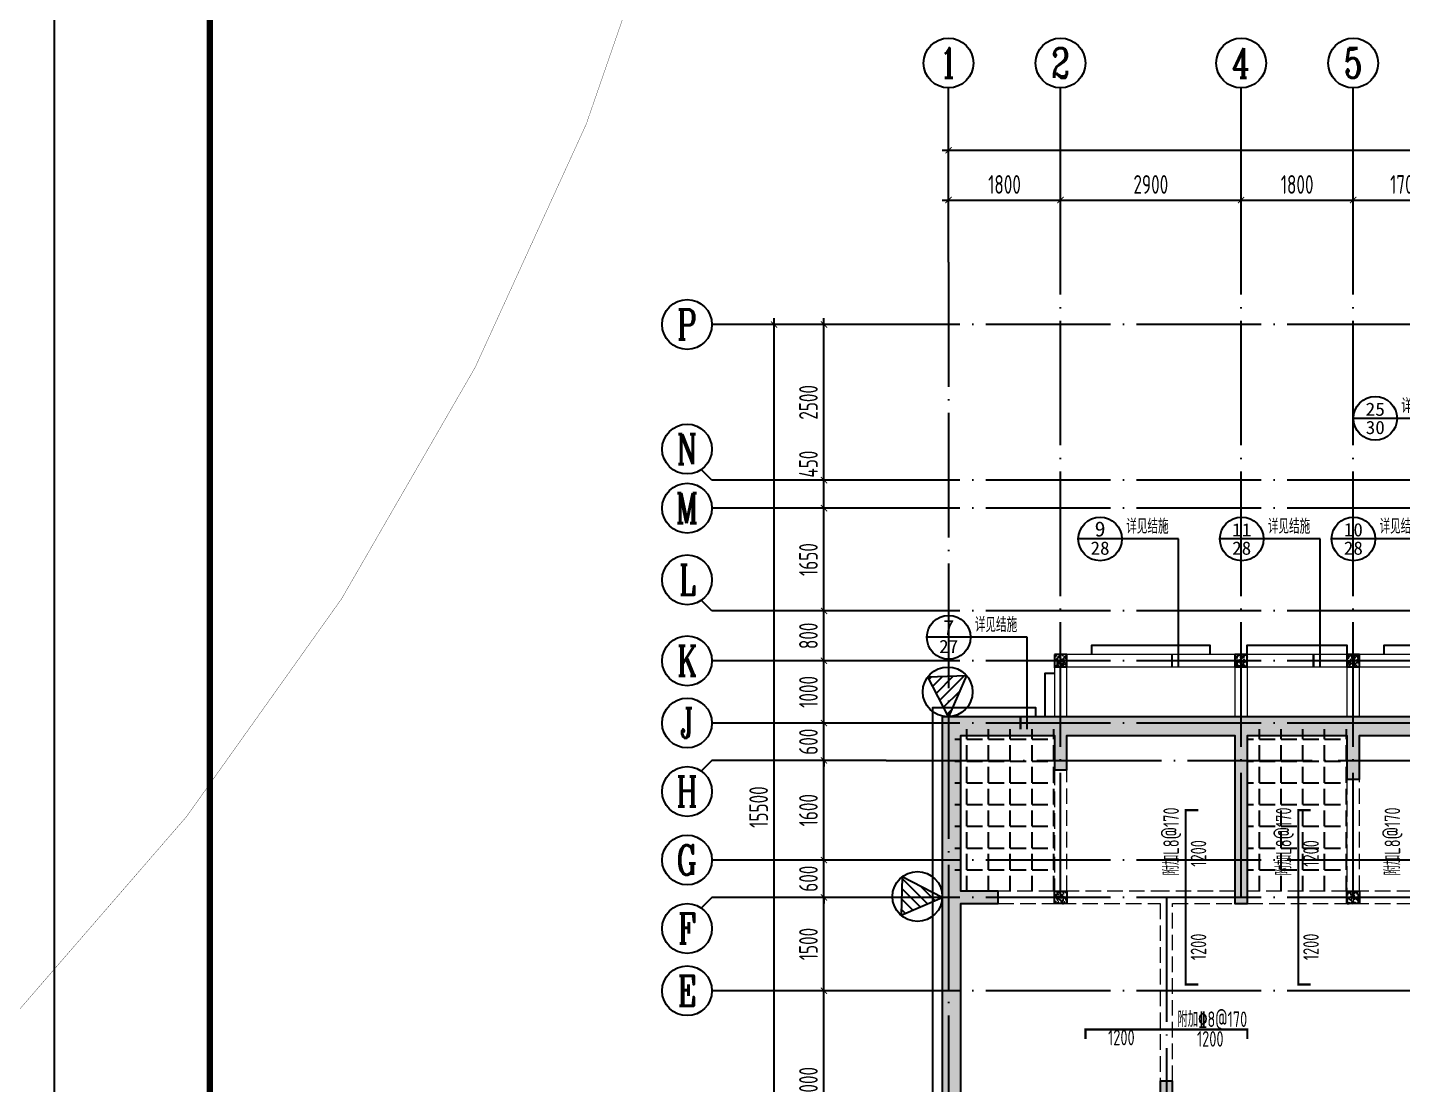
# Model space of a CAD drawing. Extents: x -668857 to 154266, y -275694 to 291306.
# Drawn here: x -241761 to -219674, y 197492 to 214468 of the extents above; entities that cross this region are included whole.
import ezdxf
from ezdxf.enums import TextEntityAlignment as Align

# ---------------------------------------------------------------- set-up
doc = ezdxf.new("R2010")
doc.units = 0
doc.header["$LTSCALE"] = 1000
doc.linetypes.add('DASH', pattern=[0.35, 0.25, -0.1])
doc.linetypes.add('DOTE', pattern=[2.42, 2, -0.2, 0.02, -0.2])
doc.layers.get('0').update_dxf_attribs({"linetype": 'CONTINUOUS'})
doc.layers.get('DEFPOINTS').update_dxf_attribs({"linetype": 'CONTINUOUS'})
for name, color, linetype in [('-TK', 7, 'CONTINUOUS'), ('A-AXIS', 1, 'CONTINUOUS'), ('A-DOTE', 10, 'DOTE'), ('AXIS_NUM', 7, 'CONTINUOUS'), ('DIM_IDEN', 67, 'CONTINUOUS'), ('PUB_TEXT', 2, 'CONTINUOUS'), ('ROOF', 183, 'CONTINUOUS'), ('S-B板填充', 251, 'CONTINUOUS'), ('S-B板配筋', 6, 'CONTINUOUS'), ('S-B板配筋号', 7, 'CONTINUOUS'), ('S-L主梁线', 4, 'DASH'), ('S-Q墙填充', 252, 'CONTINUOUS'), ('S-Q墙实线', 6, 'CONTINUOUS'), ('S-X详图标注', 3, 'CONTINUOUS'), ('S-Y一般标注', 3, 'CONTINUOUS'), ('S-构造柱', 212, 'CONTINUOUS'), ('看线', 251, 'CONTINUOUS'), ('配箍校核', 34, 'CONTINUOUS')]:
    doc.layers.add(name, color=color, linetype=linetype)
doc.layers.add('审图修改', color=2, linetype='CONTINUOUS', plot=False)
doc.styles.add('_TCH_AXIS', font='COMPLEX', dxfattribs={"bigfont": 'GBCBIG'})
doc.styles.add('_TCH_LABEL', font='simhei.ttf')
doc.styles.add('TSSD_Axis', font='complex.shx', dxfattribs={"width": 0.7, "bigfont": 'hztxt.shx'})
doc.styles.add('TSSD_DIMENSION', font='Tssdeng.shx', dxfattribs={"width": 0.7, "bigfont": 'tssdchn.shx'})
doc.styles.add('TSSD_REIN', font='tssdeng.shx', dxfattribs={"width": 0.7, "height": 300, "bigfont": 'tssdchn.shx'})
doc.dimstyles.new('TSSD_100_100', dxfattribs={"dimtxt": 300, "dimasz": 100, "dimexe": 100, "dimexo": 250, "dimgap": 100, "dimtad": 1, "dimdec": 0, "dimzin": 0, "dimdsep": 46, "dimtxsty": 'TSSD_DIMENSION', "dimblk": 'ARCHTICK', "dimcen": 0, "dimdle": 100, "dimclrt": 7, "dimadec": 0, "dimazin": 0, "dimtfac": 1, "dimtdec": 0, "dimtix": 1, "dimtmove": 2, "dimatfit": 3, "dimldrblk": 'ARCHTICK', "dimfxl": 0, "dimtolj": 1, "dimtzin": 0, "dimarcsym": 0})

# ---------------------------------------------------------------- blocks, each defined once
blk = doc.blocks.new('ts_axno')
at = {"color": 0, "linetype": 'ByBlock', "lineweight": -2}
blk.add_circle((0, 0), 0.5, dxfattribs=at)
at = {"color": 0, "linetype": 'ByBlock', "lineweight": -2, "style": 'TSSD_Axis', "width": 0.7}
blk.add_attdef('A', text='', height=0.6, dxfattribs=at).set_placement((0, 0), align=Align.MIDDLE_CENTER)
blk = doc.blocks.new('_ArchTick')
at = {"color": 0, "linetype": 'ByBlock', "const_width": 0.15}
blk.add_lwpolyline([(-0.5, -0.5), (0.5, 0.5)], dxfattribs=at)
blk = doc.blocks.new('*D77')
at = {"layer": 'DEFPOINTS', "color": 0}
for p in [(6400, 22100), (4600, 21100), (6400, 21100)]:
    blk.add_point(p, dxfattribs=at)
at = {"layer": 'S-Y一般标注', "color": 0, "lineweight": -2}
for p, q in [((4500, 22100), (6500, 22100)), ((4600, 21350), (4600, 22200)), ((6400, 21350), (6400, 22200))]:
    blk.add_line(p, q, dxfattribs=at)
at = {"layer": 'S-Y一般标注', "color": 0, "lineweight": -2, "xscale": 100, "yscale": 100, "zscale": 100, "rotation": 180}
blk.add_blockref('_ArchTick', (4600, 22100), dxfattribs=at)
at = {"layer": 'S-Y一般标注', "color": 0, "lineweight": -2, "xscale": 100, "yscale": 100, "zscale": 100}
blk.add_blockref('_ArchTick', (6400, 22100), dxfattribs=at)
at = {"layer": 'S-Y一般标注', "color": 7, "insert": (5500, 22350), "char_height": 300, "attachment_point": 5, "style": 'TSSD_DIMENSION'}
blk.add_mtext('\\A1;1800', dxfattribs=at)
blk = doc.blocks.new('*D78')
at = {"layer": 'DEFPOINTS', "color": 0}
for p in [(9300, 22100), (6400, 21100), (9300, 21100)]:
    blk.add_point(p, dxfattribs=at)
at = {"layer": 'S-Y一般标注', "color": 0, "lineweight": -2}
for p, q in [((6300, 22100), (9400, 22100)), ((6400, 21350), (6400, 22200)), ((9300, 21350), (9300, 22200))]:
    blk.add_line(p, q, dxfattribs=at)
at = {"layer": 'S-Y一般标注', "color": 0, "lineweight": -2, "xscale": 100, "yscale": 100, "zscale": 100, "rotation": 180}
blk.add_blockref('_ArchTick', (6400, 22100), dxfattribs=at)
at = {"layer": 'S-Y一般标注', "color": 0, "lineweight": -2, "xscale": 100, "yscale": 100, "zscale": 100}
blk.add_blockref('_ArchTick', (9300, 22100), dxfattribs=at)
at = {"layer": 'S-Y一般标注', "color": 7, "insert": (7850, 22350), "char_height": 300, "attachment_point": 5, "style": 'TSSD_DIMENSION'}
blk.add_mtext('\\A1;2900', dxfattribs=at)
blk = doc.blocks.new('*D79')
at = {"layer": 'DEFPOINTS', "color": 0}
for p in [(11100, 22100), (9300, 21100), (11100, 21100)]:
    blk.add_point(p, dxfattribs=at)
at = {"layer": 'S-Y一般标注', "color": 0, "lineweight": -2}
for p, q in [((9200, 22100), (11200, 22100)), ((9300, 21350), (9300, 22200)), ((11100, 21350), (11100, 22200))]:
    blk.add_line(p, q, dxfattribs=at)
at = {"layer": 'S-Y一般标注', "color": 0, "lineweight": -2, "xscale": 100, "yscale": 100, "zscale": 100, "rotation": 180}
blk.add_blockref('_ArchTick', (9300, 22100), dxfattribs=at)
at = {"layer": 'S-Y一般标注', "color": 0, "lineweight": -2, "xscale": 100, "yscale": 100, "zscale": 100}
blk.add_blockref('_ArchTick', (11100, 22100), dxfattribs=at)
at = {"layer": 'S-Y一般标注', "color": 7, "insert": (10200, 22350), "char_height": 300, "attachment_point": 5, "style": 'TSSD_DIMENSION'}
blk.add_mtext('\\A1;1800', dxfattribs=at)
blk = doc.blocks.new('*D80')
at = {"layer": 'DEFPOINTS', "color": 0}
for p in [(12800, 22100), (11100, 21100), (12800, 21100)]:
    blk.add_point(p, dxfattribs=at)
at = {"layer": 'S-Y一般标注', "color": 0, "lineweight": -2}
for p, q in [((11000, 22100), (12900, 22100)), ((11100, 21350), (11100, 22200)), ((12800, 21350), (12800, 22200))]:
    blk.add_line(p, q, dxfattribs=at)
at = {"layer": 'S-Y一般标注', "color": 0, "lineweight": -2, "xscale": 100, "yscale": 100, "zscale": 100, "rotation": 180}
blk.add_blockref('_ArchTick', (11100, 22100), dxfattribs=at)
at = {"layer": 'S-Y一般标注', "color": 0, "lineweight": -2, "xscale": 100, "yscale": 100, "zscale": 100}
blk.add_blockref('_ArchTick', (12800, 22100), dxfattribs=at)
at = {"layer": 'S-Y一般标注', "color": 7, "insert": (11950, 22350), "char_height": 300, "attachment_point": 5, "style": 'TSSD_DIMENSION'}
blk.add_mtext('\\A1;1700', dxfattribs=at)
blk = doc.blocks.new('*D99')
at = {"layer": 'DEFPOINTS', "color": 0}
for p in [(54600, 22900), (4600, 21100), (54600, 21100)]:
    blk.add_point(p, dxfattribs=at)
at = {"layer": 'S-Y一般标注', "color": 0, "lineweight": -2}
for p, q in [((4600, 21350), (4600, 23000)), ((54600, 21350), (54600, 23000)), ((4500, 22900), (54700, 22900))]:
    blk.add_line(p, q, dxfattribs=at)
at = {"layer": 'S-Y一般标注', "color": 0, "lineweight": -2, "xscale": 100, "yscale": 100, "zscale": 100, "rotation": 180}
blk.add_blockref('_ArchTick', (4600, 22900), dxfattribs=at)
at = {"layer": 'S-Y一般标注', "color": 0, "lineweight": -2, "xscale": 100, "yscale": 100, "zscale": 100}
blk.add_blockref('_ArchTick', (54600, 22900), dxfattribs=at)
at = {"layer": 'S-Y一般标注', "color": 7, "insert": (29600, 23150), "char_height": 300, "attachment_point": 5, "style": 'TSSD_DIMENSION'}
blk.add_mtext('\\A1;50000', dxfattribs=at)
blk = doc.blocks.new('*D101')
at = {"layer": 'DEFPOINTS', "color": 0}
for p in [(2600, 10900), (3600, 10900), (3600, 9400)]:
    blk.add_point(p, dxfattribs=at)
at = {"layer": 'S-Y一般标注', "color": 0, "lineweight": -2}
for p, q in [((3350, 10900), (2500, 10900)), ((2600, 9300), (2600, 11000)), ((3350, 9400), (2500, 9400))]:
    blk.add_line(p, q, dxfattribs=at)
at = {"layer": 'S-Y一般标注', "color": 0, "lineweight": -2, "xscale": 100, "yscale": 100, "zscale": 100}
for p, rotation in [((2600, 10900), 90), ((2600, 9400), 270)]:
    blk.add_blockref('_ArchTick', p, dxfattribs=dict(at, rotation=rotation))
at = {"layer": 'S-Y一般标注', "color": 7, "insert": (2350, 10150), "char_height": 300, "attachment_point": 5, "rotation": 90, "style": 'TSSD_DIMENSION'}
blk.add_mtext('\\A1;1500', dxfattribs=at)
blk = doc.blocks.new('*D102')
at = {"layer": 'DEFPOINTS', "color": 0}
for p in [(2600, 11500), (3600, 11500), (3600, 10900)]:
    blk.add_point(p, dxfattribs=at)
at = {"layer": 'S-Y一般标注', "color": 0, "lineweight": -2}
for p, q in [((3350, 11500), (2500, 11500)), ((2600, 11500), (2600, 11600)), ((2600, 10900), (2600, 11500)), ((3350, 10900), (2500, 10900)), ((2600, 10900), (2600, 10800))]:
    blk.add_line(p, q, dxfattribs=at)
at = {"layer": 'S-Y一般标注', "color": 0, "lineweight": -2, "xscale": 100, "yscale": 100, "zscale": 100}
for p, rotation in [((2600, 11500), 270), ((2600, 10900), 90)]:
    blk.add_blockref('_ArchTick', p, dxfattribs=dict(at, rotation=rotation))
at = {"layer": 'S-Y一般标注', "color": 7, "insert": (2350, 11200), "char_height": 300, "attachment_point": 5, "rotation": 90, "style": 'TSSD_DIMENSION'}
blk.add_mtext('\\A1;600', dxfattribs=at)
blk = doc.blocks.new('*D103')
at = {"layer": 'DEFPOINTS', "color": 0}
for p in [(2600, 13100), (3600, 13100), (3600, 11500)]:
    blk.add_point(p, dxfattribs=at)
at = {"layer": 'S-Y一般标注', "color": 0, "lineweight": -2}
for p, q in [((3350, 13100), (2500, 13100)), ((2600, 11400), (2600, 13200)), ((3350, 11500), (2500, 11500))]:
    blk.add_line(p, q, dxfattribs=at)
at = {"layer": 'S-Y一般标注', "color": 0, "lineweight": -2, "xscale": 100, "yscale": 100, "zscale": 100}
for p, rotation in [((2600, 13100), 90), ((2600, 11500), 270)]:
    blk.add_blockref('_ArchTick', p, dxfattribs=dict(at, rotation=rotation))
at = {"layer": 'S-Y一般标注', "color": 7, "insert": (2350, 12300), "char_height": 300, "attachment_point": 5, "rotation": 90, "style": 'TSSD_DIMENSION'}
blk.add_mtext('\\A1;1600', dxfattribs=at)
blk = doc.blocks.new('*D104')
at = {"layer": 'DEFPOINTS', "color": 0}
for p in [(2600, 13700), (3600, 13700), (3600, 13100)]:
    blk.add_point(p, dxfattribs=at)
at = {"layer": 'S-Y一般标注', "color": 0, "lineweight": -2}
for p, q in [((3350, 13700), (2500, 13700)), ((2600, 13700), (2600, 13800)), ((2600, 13100), (2600, 13700)), ((3350, 13100), (2500, 13100)), ((2600, 13100), (2600, 13000))]:
    blk.add_line(p, q, dxfattribs=at)
at = {"layer": 'S-Y一般标注', "color": 0, "lineweight": -2, "xscale": 100, "yscale": 100, "zscale": 100}
for p, rotation in [((2600, 13700), 270), ((2600, 13100), 90)]:
    blk.add_blockref('_ArchTick', p, dxfattribs=dict(at, rotation=rotation))
at = {"layer": 'S-Y一般标注', "color": 7, "insert": (2350, 13400), "char_height": 300, "attachment_point": 5, "rotation": 90, "style": 'TSSD_DIMENSION'}
blk.add_mtext('\\A1;600', dxfattribs=at)
blk = doc.blocks.new('*D105')
at = {"layer": 'DEFPOINTS', "color": 0}
for p in [(2600, 14700), (3600, 14700), (3600, 13700)]:
    blk.add_point(p, dxfattribs=at)
at = {"layer": 'S-Y一般标注', "color": 0, "lineweight": -2}
for p, q in [((2600, 13600), (2600, 14800)), ((3350, 14700), (2500, 14700)), ((3350, 13700), (2500, 13700))]:
    blk.add_line(p, q, dxfattribs=at)
at = {"layer": 'S-Y一般标注', "color": 0, "lineweight": -2, "xscale": 100, "yscale": 100, "zscale": 100}
for p, rotation in [((2600, 14700), 90), ((2600, 13700), 270)]:
    blk.add_blockref('_ArchTick', p, dxfattribs=dict(at, rotation=rotation))
at = {"layer": 'S-Y一般标注', "color": 7, "insert": (2350, 14200), "char_height": 300, "attachment_point": 5, "rotation": 90, "style": 'TSSD_DIMENSION'}
blk.add_mtext('\\A1;1000', dxfattribs=at)
blk = doc.blocks.new('*D106')
at = {"layer": 'DEFPOINTS', "color": 0}
for p in [(1800, 20100), (3600, 20100), (3600, 4600)]:
    blk.add_point(p, dxfattribs=at)
at = {"layer": 'S-Y一般标注', "color": 0, "lineweight": -2}
for p, q in [((3350, 20100), (1700, 20100)), ((1800, 4500), (1800, 20200)), ((3350, 4600), (1700, 4600))]:
    blk.add_line(p, q, dxfattribs=at)
at = {"layer": 'S-Y一般标注', "color": 0, "lineweight": -2, "xscale": 100, "yscale": 100, "zscale": 100}
for p, rotation in [((1800, 20100), 90), ((1800, 4600), 270)]:
    blk.add_blockref('_ArchTick', p, dxfattribs=dict(at, rotation=rotation))
at = {"layer": 'S-Y一般标注', "color": 7, "insert": (1550, 12350), "char_height": 300, "attachment_point": 5, "rotation": 90, "style": 'TSSD_DIMENSION'}
blk.add_mtext('\\A1;15500', dxfattribs=at)
blk = doc.blocks.new('*D107')
at = {"layer": 'DEFPOINTS', "color": 0}
for p in [(2600, 15500), (3600, 15500), (3600, 14700)]:
    blk.add_point(p, dxfattribs=at)
at = {"layer": 'S-Y一般标注', "color": 0, "lineweight": -2}
for p, q in [((3350, 15500), (2500, 15500)), ((2600, 14600), (2600, 15600)), ((3350, 14700), (2500, 14700))]:
    blk.add_line(p, q, dxfattribs=at)
at = {"layer": 'S-Y一般标注', "color": 0, "lineweight": -2, "xscale": 100, "yscale": 100, "zscale": 100}
for p, rotation in [((2600, 15500), 90), ((2600, 14700), 270)]:
    blk.add_blockref('_ArchTick', p, dxfattribs=dict(at, rotation=rotation))
at = {"layer": 'S-Y一般标注', "color": 7, "insert": (2350, 15100), "char_height": 300, "attachment_point": 5, "rotation": 90, "style": 'TSSD_DIMENSION'}
blk.add_mtext('\\A1;800', dxfattribs=at)
blk = doc.blocks.new('*D108')
at = {"layer": 'DEFPOINTS', "color": 0}
for p in [(2600, 17600), (3600, 17600), (3600, 17150)]:
    blk.add_point(p, dxfattribs=at)
at = {"layer": 'S-Y一般标注', "color": 0, "lineweight": -2}
for p, q in [((2600, 17050), (2600, 17700)), ((3350, 17600), (2500, 17600)), ((3350, 17150), (2500, 17150))]:
    blk.add_line(p, q, dxfattribs=at)
at = {"layer": 'S-Y一般标注', "color": 0, "lineweight": -2, "xscale": 100, "yscale": 100, "zscale": 100}
for p, rotation in [((2600, 17600), 90), ((2600, 17150), 270)]:
    blk.add_blockref('_ArchTick', p, dxfattribs=dict(at, rotation=rotation))
at = {"layer": 'S-Y一般标注', "color": 7, "insert": (2350, 17858), "char_height": 300, "attachment_point": 5, "rotation": 90, "style": 'TSSD_DIMENSION'}
blk.add_mtext('\\A1;450', dxfattribs=at)
blk = doc.blocks.new('*D109')
at = {"layer": 'DEFPOINTS', "color": 0}
for p in [(2600, 20100), (3600, 20100), (3600, 17600)]:
    blk.add_point(p, dxfattribs=at)
at = {"layer": 'S-Y一般标注', "color": 0, "lineweight": -2}
for p, q in [((3350, 20100), (2500, 20100)), ((2600, 17500), (2600, 20200)), ((3350, 17600), (2500, 17600))]:
    blk.add_line(p, q, dxfattribs=at)
at = {"layer": 'S-Y一般标注', "color": 0, "lineweight": -2, "xscale": 100, "yscale": 100, "zscale": 100}
for p, rotation in [((2600, 20100), 90), ((2600, 17600), 270)]:
    blk.add_blockref('_ArchTick', p, dxfattribs=dict(at, rotation=rotation))
at = {"layer": 'S-Y一般标注', "color": 7, "insert": (2350, 18850), "char_height": 300, "attachment_point": 5, "rotation": 90, "style": 'TSSD_DIMENSION'}
blk.add_mtext('\\A1;2500', dxfattribs=at)
blk = doc.blocks.new('*D111')
at = {"layer": 'DEFPOINTS', "color": 0}
for p in [(2600, 9400), (3600, 9400), (3600, 6400)]:
    blk.add_point(p, dxfattribs=at)
at = {"layer": 'S-Y一般标注', "color": 0, "lineweight": -2}
for p, q in [((2600, 6300), (2600, 9500)), ((3350, 9400), (2500, 9400)), ((3350, 6400), (2500, 6400))]:
    blk.add_line(p, q, dxfattribs=at)
at = {"layer": 'S-Y一般标注', "color": 0, "lineweight": -2, "xscale": 100, "yscale": 100, "zscale": 100}
for p, rotation in [((2600, 9400), 90), ((2600, 6400), 270)]:
    blk.add_blockref('_ArchTick', p, dxfattribs=dict(at, rotation=rotation))
at = {"layer": 'S-Y一般标注', "color": 7, "insert": (2350, 7900), "char_height": 300, "attachment_point": 5, "rotation": 90, "style": 'TSSD_DIMENSION'}
blk.add_mtext('\\A1;3000', dxfattribs=at)
blk = doc.blocks.new('*D146')
at = {"layer": 'DEFPOINTS', "color": 0}
for p in [(2600, 17150), (3600, 17150), (3600, 15500)]:
    blk.add_point(p, dxfattribs=at)
at = {"layer": 'S-Y一般标注', "color": 0, "lineweight": -2}
for p, q in [((2600, 15400), (2600, 17250)), ((3350, 17150), (2500, 17150)), ((3350, 15500), (2500, 15500))]:
    blk.add_line(p, q, dxfattribs=at)
at = {"layer": 'S-Y一般标注', "color": 0, "lineweight": -2, "xscale": 100, "yscale": 100, "zscale": 100}
for p, rotation in [((2600, 17150), 90), ((2600, 15500), 270)]:
    blk.add_blockref('_ArchTick', p, dxfattribs=dict(at, rotation=rotation))
at = {"layer": 'S-Y一般标注', "color": 7, "insert": (2350, 16325), "char_height": 300, "attachment_point": 5, "rotation": 90, "style": 'TSSD_DIMENSION'}
blk.add_mtext('\\A1;1650', dxfattribs=at)
blk = doc.blocks.new('20210803.08135812')
at = {"layer": '看线', "color": 202, "ltscale": 0.5}
for points in [[(2550, 10800), (2550, 10950), (4450, 10950), (4450, 10800)], [(5050, 10800), (5050, 10950), (6650, 10950), (6650, 10800)], [(7250, 10800), (7250, 10950), (8250, 10950), (8250, 10800)], [(1800, 9800), (1800, 10500), (1950, 10500)]]:
    blk.add_lwpolyline(points, dxfattribs=at)
at = {"layer": '看线', "color": 201}
blk.add_lwpolyline([(2550, 1700), (2550, 1550), (0, 1550), (0, 9950), (1650, 9950), (1650, 9800)], dxfattribs=at)
blk = doc.blocks.new('20210807.15313460')
at = {"layer": 'S-Q墙填充', "ltscale": 0.5}
h = blk.add_hatch(dxfattribs=at)
h.set_pattern_fill('ARMORED', color=252, scale=30, style=0)
h.set_pattern_definition([(50, (11951.9, 28771.39), (215.17805, -18.82564), [22.5, -247.5]), (355, (11951.9, 28771.4), (-41.6254, 225.65764), [18, -198]), (100.4514, (11969.82, 28769.82), (173.5528, 206.83186), [19.12206, -210.34263]), (46.1842, (11951.9, 28831.4), (320.1723, -49.6557), [33.75, -371.25]), (96.6356, (11978.57, 28827.25), (280.3988, 292.2354), [28.6831, -315.5139]), (351.1842, (11951.9, 28831.4), (280.3986, 292.2356), [27, -297]), (21, (11981.9, 28816.39), (179.07212, -120.78567), [22.5, -247.5]), (326, (11981.9, 28816.4), (72.9946, 217.545), [18, -198]), (71.4514, (11996.82, 28806.32), (252.0668, 96.75915), [19.12206, -210.34263]), (37.5, (11951.89, 28771.39), (3.647957, 99.868156), [0, -195.6, 0, -201, 0, -198.75]), (7.5, (11951.89, 28771.39), (78.92086, 118.32351), [0, -114.6, 0, -191.1, 0, -75.75]), (327.5, (11884.99, 28771.39), (160.14673, -6.76646), [0, -75, 0, -234, 0, -310.5]), (317.5, (11855, 28771.39), (174.95585, 30.0315), [0, -97.5, 0, -155.4, 0, -220.5]), (45, (11951.9, 28771.39), (-106.06602, 106.06602), [])])
h.paths.add_polyline_path([(111116, 66140), (109616, 66140), (109216, 66140), (106316, 66140), (105866, 66140), (104966, 66140), (104516, 66140), (102916, 66140), (102916, 67040), (102916, 67940), (102366, 67940), (100716, 67940), (100116, 67942), (100115, 68190), (96916, 68190), (96916, 67940), (96316, 67940), (94716, 67940), (94116, 67940), (94116, 67040), (94116, 66140), (81316, 66140), (80866, 66140), (79966, 66140), (79516, 66140), (77916, 66140), (77916, 67040), (77916, 67940), (77366, 67940), (75715, 67940), (75116, 67940), (75116, 68190), (71916, 68190), (71916, 67940), (71316, 67940), (69716, 67940), (69116, 67940), (69116, 67040), (69116, 66140), (60916, 66140), (60916, 63240), (60916, 60640), (60916, 58640), (63616, 58640), (70116, 58639), (70116, 57440), (71166, 57440), (73516, 57440), (75866, 57440), (76916, 57440), (76916, 58640), (82516, 58640), (83416, 58640), (86016, 58640), (88616, 58640), (89516, 58640), (95216, 58640), (95216, 57440), (96166, 57440), (98516, 57440), (100866, 57440), (101816, 57440), (101816, 58640), (107516, 58640), (108416, 58640), (111116, 58640)])
h.paths.add_polyline_path([(64616, 58940), (64616, 60290), (64416, 60290), (64416, 58940), (63616, 58940), (61216, 58940), (61216, 60640), (61216, 63140), (61816, 63140), (61816, 63340), (61216, 63340), (61216, 65840), (61516, 65840), (62416, 65840), (62716, 65840), (62716, 65290), (62916, 65290), (62916, 65840), (65616, 65840), (65616, 63140), (65816, 63140), (65816, 65840), (66166, 65840), (67066, 65840), (67416, 65840), (67416, 65140), (67616, 65140), (67616, 65840), (69416, 65840), (69416, 67040), (69416, 67640), (69716, 67640), (71316, 67640), (72016, 67640), (72016, 66540), (72216, 66540), (72216, 67840), (72216, 67890), (74816, 67890), (74816, 67840), (74816, 66540), (75016, 66540), (75016, 67640), (75715, 67640), (77366, 67640), (77616, 67640), (77616, 67040), (77616, 65840), (79416, 65840), (79416, 65140), (79616, 65140), (79616, 65840), (79966, 65840), (80866, 65840), (81216, 65840), (81216, 63140), (81416, 63140), (81416, 65840), (84116, 65840), (84116, 63140), (84316, 63140), (84316, 65840), (84616, 65840), (85616, 65840), (85916, 65840), (85916, 65840), (86116, 65840), (86116, 65840), (86416, 65840), (87416, 65840), (87716, 65840), (87716, 63139), (87916, 63139), (87916, 65840), (90616, 65840), (90616, 63140), (90816, 63140), (90816, 65840), (91166, 65840), (92066, 65840), (92416, 65840), (92416, 65140), (92616, 65140), (92616, 65840), (94416, 65840), (94416, 67040), (94416, 67640), (94716, 67640), (96316, 67640), (97016, 67640), (97016, 66540), (97216, 66540), (97216, 67890), (99816, 67890), (99816, 66540), (100016, 66540), (100016, 67640), (100716, 67640), (102366, 67640), (102616, 67640), (102616, 67040), (102616, 65840), (104416, 65840), (104416, 65140), (104616, 65140), (104616, 65840), (104966, 65840), (105866, 65840), (106216, 65840), (106216, 63140), (106416, 63140), (106416, 65840), (109116, 65840), (109116, 65290), (109316, 65290), (109316, 65840), (109616, 65840), (110516, 65840), (110816, 65840), (110816, 63340), (110216, 63340), (110216, 63140), (110816, 63140), (110816, 60640), (110816, 58940), (108416, 58940), (107616, 58940), (107616, 60290), (107416, 60290), (107416, 58940), (101816, 58940), (101816, 59090), (101516, 59090), (101516, 58740), (101516, 57740), (100866, 57740), (98516, 57740), (96166, 57740), (95516, 57740), (95516, 58740), (95516, 59090), (95216, 59090), (95216, 58940), (89616, 58940), (89616, 60290), (89416, 60290), (89416, 58940), (88616, 58940), (86016, 58940), (83416, 58940), (82616, 58940), (82616, 60290), (82416, 60290), (82416, 58940), (76916, 58939), (76916, 59090), (76616, 59090), (76616, 58739), (76616, 57740), (75866, 57740), (73516, 57740), (71166, 57740), (70416, 57740), (70416, 58739), (70416, 59090), (70116, 59090), (70116, 58939)], flags=16)
at = {"layer": 'S-L主梁线', "linetype": 'ByBlock', "lineweight": 18}
for p, q in [((62716, 67140), (62716, 66140)), ((65716, 67140), (62716, 67140)), ((62916, 66940), (65616, 66940)), ((62916, 66140), (62916, 66940)), ((65616, 66940), (65616, 66140)), ((67516, 67140), (65716, 67140)), ((65816, 66940), (67416, 66940)), ((65816, 66140), (65816, 66940)), ((67416, 66940), (67416, 66140)), ((69116, 67140), (67516, 67140)), ((67616, 66940), (69116, 66940)), ((67616, 66140), (67616, 66940))]:
    blk.add_line(p, q, dxfattribs=at)
at = {"layer": 'S-L主梁线', "linetype": 'DASH', "lineweight": 18}
for p, q in [((62716, 65290), (62716, 63340)), ((62916, 63340), (62916, 65290)), ((67416, 65140), (67416, 63340)), ((67616, 63340), (67616, 65140)), ((62716, 63340), (61816, 63340)), ((64516, 63340), (62916, 63340)), ((65616, 63340), (64516, 63340)), ((67416, 63340), (65816, 63340)), ((70216, 63340), (67616, 63340)), ((61816, 63140), (62816, 63140)), ((62816, 63140), (64416, 63140)), ((64416, 63140), (64416, 60290)), ((64616, 63140), (65616, 63140)), ((64616, 60290), (64616, 63140)), ((65816, 63140), (67516, 63140)), ((67516, 63140), (70216, 63140))]:
    blk.add_line(p, q, dxfattribs=at)
at = {"layer": 'S-Q墙实线'}
for points in [[(69116, 66140), (60916, 66140), (60916, 58640), (70116, 58639)], [(64616, 58940), (64616, 60290), (64416, 60290), (64416, 58940)], [(61216, 58940), (61216, 63140), (61816, 63140), (61816, 63340), (61216, 63340), (61216, 65840), (62716, 65840), (62716, 65290), (62916, 65290), (62916, 65840), (65616, 65840), (65616, 63140), (65816, 63140), (65816, 65840), (66166, 65840), (67066, 65840), (67416, 65840), (67416, 65140), (67616, 65140), (67616, 65840), (69416, 65840)]]:
    blk.add_lwpolyline(points, dxfattribs=at)
blk = doc.blocks.new('20210730.02141516')
at = {"layer": 'S-构造柱'}
h = blk.add_hatch(dxfattribs=at)
h.set_pattern_fill('ARMORED', color=256, scale=15, angle=-90, style=0)
h.set_pattern_definition([(320, (-154189.41, 3278673.45), (-9.4128202, -107.5890274), [11.25, -123.75]), (265, (-154189.41, 3278673.45), (112.82882, 20.8127), [9, -99]), (10.4514, (-154190.19, 3278664.49), (103.4159313, -86.7764073), [9.5610285, -105.1713168]), (316.1842, (-154159.41, 3278673.45), (-24.827852, -160.0861573), [16.875, -185.625]), (6.6356, (-154161.48, 3278660.11), (146.117681, -140.199406), [14.341543, -157.75695]), (261.1842, (-154159.41, 3278673.45), (146.11779, -140.199292), [13.5, -148.5]), (291, (-154166.91, 3278658.45), (-60.3928336, -89.5360578), [11.25, -123.75]), (236, (-154166.91, 3278658.45), (108.7725068, -36.4972998), [9, -99]), (341.4514, (-154171.94, 3278650.99), (48.3795745, -126.0333943), [9.5610285, -105.1713168]), (307.5, (-154189.41, 3278673.454), (49.93407807, -1.8239783), [0, -97.8, 0, -100.5, 0, -99.375]), (277.5, (-154189.41, 3278673.454), (59.1617568, -39.4604306), [0, -57.3, 0, -95.55, 0, -37.875]), (237.5, (-154189.41, 3278706.904), (-3.38323076, -80.07336543), [0, -37.5, 0, -117, 0, -155.25]), (227.5, (-154189.41, 3278721.904), (15.0157473, -87.4779254), [0, -48.75, 0, -77.7, 0, -110.25]), (315, (-154189.41, 3278673.454), (53.0330086, 53.0330086), [])])
h.paths.add_polyline_path([(200, 200), (200, 0), (0, 0), (0, 200)])
blk.add_lwpolyline([(200, 200), (200, 0), (0, 0), (0, 200)], close=True, dxfattribs=at)
blk = doc.blocks.new('20210809.18285270')
at = {"layer": 'ROOF', "xscale": -1}
for p in [(2000, 10100), (4900, 10100), (6700, 10100)]:
    blk.add_blockref('20210730.02141516', p, dxfattribs=at)
at = {"layer": 'ROOF'}
for p in [(1800, 6300), (6500, 6300)]:
    blk.add_blockref('20210730.02141516', p, dxfattribs=at)
blk = doc.blocks.new('20210811.10154474')
at = {"layer": 'DIM_IDEN'}
for p, q in [((7552, 15398), (6852, 15398)), ((8321, 15398), (7552, 15398)), ((3132, 13461), (2432, 13461)), ((4041, 13461), (3132, 13461)), ((4041, 11405), (4041, 13461)), ((5407, 13461), (4707, 13461)), ((6316, 13461), (5407, 13461)), ((6316, 11405), (6316, 13461)), ((7201, 13461), (6501, 13461)), ((8110, 13461), (7201, 13461)), ((700, 11881), (0, 11881)), ((1609, 11881), (700, 11881)), ((1609, 10405), (1609, 11881))]:
    blk.add_line(p, q, dxfattribs=at)
at = {"layer": 'DIM_IDEN', "const_width": 35}
for points in [[(3936, 11405), (3936, 11605)], [(6211, 11405), (6211, 11605)], [(1504, 10405), (1504, 10605)]]:
    blk.add_lwpolyline(points, dxfattribs=at)
at = {"layer": 'DIM_IDEN'}
for centre in [(7202, 15398), (2782, 13461), (5057, 13461), (6851, 13461), (350, 11881)]:
    blk.add_circle(centre, 350, dxfattribs=at)
at = {"layer": 'PUB_TEXT', "style": '_TCH_AXIS'}
for p in [(7622, 15482), (3202, 13545), (5477, 13545), (7271, 13545), (770, 11965)]:
    blk.add_text('详见结施', height=236.3, dxfattribs=at).set_placement(p)
at = {"layer": 'PUB_TEXT', "style": '_TCH_LABEL'}
for s, height, width, p, p2 in [('25', 211.6, 1.022989, (7046, 15439), (7358, 15439)), ('30', 212.7, 1.00565, (7048, 15145), (7356, 15145)), ('9', 242, 1.011364, (2694, 13500), (2870, 13500)), ('11', 210.8, 1.034884, (4900, 13502), (5214, 13502)), ('10', 213.8, 0.988889, (6699, 13502), (7003, 13502)), ('28', 213.8, 0.988889, (2630, 13207), (2934, 13207)), ('28', 213.8, 0.988889, (4905, 13207), (5209, 13207)), ('28', 213.8, 0.988889, (6699, 13207), (7003, 13207)), ('7', 241, 1.053254, (259, 11920), (441, 11920)), ('27', 212.3, 1.011364, (196, 11628), (504, 11628))]:
    blk.add_text(s, height=height, dxfattribs=dict(at, width=width)).set_placement(p, p2, align=Align.FIT)
blk = doc.blocks.new('A1')
blk.add_lwpolyline([(0, 59400), (0, 0), (84100, 0), (84100, 59400)], close=True)
at = {"const_width": 100}
blk.add_lwpolyline([(2500, 58400), (2500, 1000), (83100, 1000), (83100, 58400)], close=True, dxfattribs=at)
blk = doc.blocks.new('20210726.16350016')
at = {"layer": 'A-AXIS'}
for p, q in [((4600, 21100), (4600, 23900)), ((6400, 21100), (6400, 23900)), ((9300, 21100), (9300, 23900)), ((11100, 21100), (11100, 23900)), ((3600, 20100), (800, 20100)), ((800, 17600), (628.4, 17771.7)), ((3600, 17600), (800, 17600)), ((3600, 17150), (800, 17150)), ((800, 15500), (628.4, 15671.7)), ((3600, 15500), (800, 15500)), ((3600, 14700), (800, 14700)), ((3600, 13700), (800, 13700)), ((800, 13100.3), (628.4, 12928.7)), ((3600, 13100.3), (800, 13100.3)), ((3600, 11500), (800, 11500)), ((800, 10900), (628.4, 10728.4)), ((3600, 10900), (800, 10900)), ((3600, 9400), (800, 9400))]:
    blk.add_line(p, q, dxfattribs=at)
at = {"layer": 'A-DOTE'}
for p, q in [((4600, 21100), (4600, 3600)), ((6400, 10900), (6400, 21100)), ((9300, 10900), (9300, 21100)), ((11100, 10900), (11100, 21100)), ((55600, 20100), (3600, 20100)), ((55600, 17600), (3600, 17600)), ((55600, 17150), (3600, 17150)), ((55600, 15500), (3600, 15500)), ((55600, 14700), (3600, 14700)), ((55600, 13700), (3600, 13700)), ((3600, 13100.3), (55600, 13100.3)), ((55600, 11500), (3600, 11500)), ((55600, 10900), (3600, 10900)), ((8100, 10900), (8100, 3600)), ((55600, 9400), (3600, 9400))]:
    blk.add_line(p, q, dxfattribs=at)
at = {"layer": 'A-AXIS'}
ref = blk.add_blockref('ts_axno', (4600, 24300), dxfattribs=dict(at, xscale=800, yscale=800, zscale=800))
ref.add_attrib('1', '1', dxfattribs={"layer": 'AXIS_NUM', "height": 480, "style": 'TSSD_Axis', "width": 0.7}).set_placement((4600, 24300), align=Align.MIDDLE_CENTER)
ref = blk.add_blockref('ts_axno', (6400, 24300), dxfattribs=dict(at, xscale=800, yscale=800, zscale=800))
ref.add_attrib('2', '2', dxfattribs={"layer": 'AXIS_NUM', "height": 480, "style": 'TSSD_Axis', "width": 0.7}).set_placement((6400, 24300), align=Align.MIDDLE_CENTER)
ref = blk.add_blockref('ts_axno', (9300, 24300), dxfattribs=dict(at, xscale=800, yscale=800, zscale=800))
ref.add_attrib('3', '4', dxfattribs={"layer": 'AXIS_NUM', "height": 480, "style": 'TSSD_Axis', "width": 0.7}).set_placement((9300, 24300), align=Align.MIDDLE_CENTER)
ref = blk.add_blockref('ts_axno', (11100, 24300), dxfattribs=dict(at, xscale=800, yscale=800, zscale=800))
ref.add_attrib('4', '5', dxfattribs={"layer": 'AXIS_NUM', "height": 480, "style": 'TSSD_Axis', "width": 0.7}).set_placement((11100, 24300), align=Align.MIDDLE_CENTER)
ref = blk.add_blockref('ts_axno', (400, 20100), dxfattribs=dict(at, xscale=800, yscale=800, zscale=800))
ref.add_attrib('G', 'P', dxfattribs={"layer": 'AXIS_NUM', "height": 480, "style": 'TSSD_Axis', "width": 0.7}).set_placement((400, 20100), align=Align.MIDDLE_CENTER)
ref = blk.add_blockref('ts_axno', (400, 18100), dxfattribs=dict(at, xscale=800, yscale=800, zscale=800))
ref.add_attrib('G', 'N', dxfattribs={"layer": 'AXIS_NUM', "height": 480, "style": 'TSSD_Axis', "width": 0.7}).set_placement((400, 18100), align=Align.MIDDLE_CENTER)
ref = blk.add_blockref('ts_axno', (400, 17150), dxfattribs=dict(at, xscale=800, yscale=800, zscale=800))
ref.add_attrib('G', 'M', dxfattribs={"layer": 'AXIS_NUM', "height": 480, "style": 'TSSD_Axis', "width": 0.7}).set_placement((400, 17150), align=Align.MIDDLE_CENTER)
ref = blk.add_blockref('ts_axno', (400, 16000), dxfattribs=dict(at, xscale=800, yscale=800, zscale=800))
ref.add_attrib('G', 'L', dxfattribs={"layer": 'AXIS_NUM', "height": 480, "style": 'TSSD_Axis', "width": 0.7}).set_placement((400, 16000), align=Align.MIDDLE_CENTER)
ref = blk.add_blockref('ts_axno', (400, 14700), dxfattribs=dict(at, xscale=800, yscale=800, zscale=800))
ref.add_attrib('G', 'K', dxfattribs={"layer": 'AXIS_NUM', "height": 480, "style": 'TSSD_Axis', "width": 0.7}).set_placement((400, 14700), align=Align.MIDDLE_CENTER)
ref = blk.add_blockref('ts_axno', (400, 13700), dxfattribs=dict(at, xscale=800, yscale=800, zscale=800))
ref.add_attrib('G', 'J', dxfattribs={"layer": 'AXIS_NUM', "height": 480, "style": 'TSSD_Axis', "width": 0.7}).set_placement((400, 13700), align=Align.MIDDLE_CENTER)
ref = blk.add_blockref('ts_axno', (400, 12600.3), dxfattribs=dict(at, xscale=800, yscale=800, zscale=800))
ref.add_attrib('C', 'H', dxfattribs={"layer": 'AXIS_NUM', "height": 480, "style": 'TSSD_Axis', "width": 0.7}).set_placement((400, 12600.3), align=Align.MIDDLE_CENTER)
ref = blk.add_blockref('ts_axno', (400, 11500), dxfattribs=dict(at, xscale=800, yscale=800, zscale=800))
ref.add_attrib('D', 'G', dxfattribs={"layer": 'AXIS_NUM', "height": 480, "style": 'TSSD_Axis', "width": 0.7}).set_placement((400, 11500), align=Align.MIDDLE_CENTER)
ref = blk.add_blockref('ts_axno', (400, 10400), dxfattribs=dict(at, xscale=800, yscale=800, zscale=800))
ref.add_attrib('C', 'F', dxfattribs={"layer": 'AXIS_NUM', "height": 480, "style": 'TSSD_Axis', "width": 0.7}).set_placement((400, 10400), align=Align.MIDDLE_CENTER)
ref = blk.add_blockref('ts_axno', (400, 9400), dxfattribs=dict(at, xscale=800, yscale=800, zscale=800))
ref.add_attrib('B', 'E', dxfattribs={"layer": 'AXIS_NUM', "height": 480, "style": 'TSSD_Axis', "width": 0.7}).set_placement((400, 9400), align=Align.MIDDLE_CENTER)
at = {"layer": 'S-Y一般标注'}
for base, p1, p2, picture, middle in [((54600, 22900), (4600, 21100), (54600, 21100), '*D99', (29600, 23150)), ((6400, 22100), (4600, 21100), (6400, 21100), '*D77', (5500, 22350)), ((9300, 22100), (6400, 21100), (9300, 21100), '*D78', (7850, 22350)), ((11100, 22100), (9300, 21100), (11100, 21100), '*D79', (10200, 22350)), ((12800, 22100), (11100, 21100), (12800, 21100), '*D80', (11950, 22350))]:
    dim = blk.add_linear_dim(base=base, p1=p1, p2=p2, dimstyle='TSSD_100_100', dxfattribs=at)
    dim.commit()
    dim.dimension.update_dxf_attribs({"geometry": picture, "text_midpoint": middle})
for base, p1, p2, picture, middle in [((1800, 20100), (3600, 4600), (3600, 20100), '*D106', (1550, 12350)), ((2600, 20100), (3600, 17600), (3600, 20100), '*D109', (2350, 18850)), ((2600, 17150), (3600, 15500), (3600, 17150), '*D146', (2350, 16325)), ((2600, 15500), (3600, 14700), (3600, 15500), '*D107', (2350, 15100)), ((2600, 14700), (3600, 13700), (3600, 14700), '*D105', (2350, 14200)), ((2600, 13700), (3600, 13100.3), (3600, 13700), '*D104', (2350, 13400.2)), ((2600, 13100.3), (3600, 11500), (3600, 13100.3), '*D103', (2350, 12300.2)), ((2600, 11500), (3600, 10900), (3600, 11500), '*D102', (2350, 11200)), ((2600, 10900), (3600, 9400), (3600, 10900), '*D101', (2350, 10150)), ((2600, 9400), (3600, 6400), (3600, 9400), '*D111', (2350, 7900))]:
    dim = blk.add_linear_dim(base=base, p1=p1, p2=p2, angle=90, dimstyle='TSSD_100_100', dxfattribs=at)
    dim.commit()
    dim.dimension.update_dxf_attribs({"geometry": picture, "text_midpoint": middle})
dim = blk.add_linear_dim(base=(2600, 17600), p1=(3600, 17150), p2=(3600, 17600), angle=90, dimstyle='TSSD_100_100', dxfattribs=at)
dim.commit()
dim.dimension.update_dxf_attribs({"geometry": '*D108', "text_midpoint": (2350, 17858.1), "dimtype": 160})

msp = doc.modelspace()

# ---------------------------------------------------------------- hatches: boundary and pattern name
at = {"layer": 'S-B板填充'}
h = msp.add_hatch(dxfattribs=at)
h.set_pattern_fill('ANGLE', color=252, scale=50, style=0)
h.set_pattern_definition([(0, (-129232.7, 54953.35), (0, 349.25), [254, -95.25]), (90, (-129232.7, 54953.35), (-349.25, 2e-14), [254, -95.25])])
h.paths.add_polyline_path([(-226866.64, 203197.21), (-225266.63, 203197.21), (-225266.63, 200597.22), (-226866.64, 200597.22)])
h = msp.add_hatch(dxfattribs=at)
h.set_pattern_fill('ANGLE', color=252, scale=50, style=0)
h.set_pattern_definition([(0, (-124532.7, 54953.35), (0, 349.25), [254, -95.25]), (90, (-124532.7, 54953.35), (-349.25, 2e-14), [254, -95.25])])
h.paths.add_polyline_path([(-222166.64, 203197.21), (-220566.63, 203197.21), (-220566.63, 200597.22), (-222166.64, 200597.22)])
at = {"layer": 'S-X详图标注'}
h = msp.add_hatch(dxfattribs=at)
h.set_pattern_fill('METAL', color=256, scale=30, style=0)
h.set_pattern_definition([(45, (-48939.63, -220796.6), (-84.852814, 84.852814), [])])
h.paths.add_polyline_path([(-226966.66, 203397.14), (-227297.24, 204040.08), (-226678.46, 204060.16)])
h = msp.add_hatch(dxfattribs=at)
h.set_pattern_fill('METAL', color=256, scale=30, angle=-90, style=0)
h.set_pattern_definition([(315, (-438820.14, 88961.77), (84.852814, 84.852814), [])])
h.paths.add_polyline_path([(-227066.65, 200497.21), (-227709.6, 200827.79), (-227729.68, 200209.01)])

# ---------------------------------------------------------------- linework, layer by layer
at = {"layer": 'S-B板配筋', "lineweight": 35, "const_width": 35}
for points in [[(-222956.09, 199097.21), (-223156.09, 199097.21), (-223156.09, 201897.21), (-222956.09, 201897.21)], [(-221148.56, 199097.21), (-221348.56, 199097.21), (-221348.56, 201897.21), (-221148.56, 201897.21)], [(-224766.66, 198224.21), (-224766.66, 198374.21), (-222166.66, 198374.21), (-222166.66, 198224.21)]]:
    msp.add_lwpolyline(points, dxfattribs=at)
at = {"layer": 'S-X详图标注'}
for points in [[(-226966.66, 203397.14), (-227297.24, 204040.08), (-226678.46, 204060.16), (-226966.66, 203397.14)], [(-227066.65, 200497.21), (-227709.6, 200827.79), (-227729.68, 200209.01), (-227066.65, 200497.21)]]:
    msp.add_lwpolyline(points, dxfattribs=at)
for centre in [(-226979.63, 203796.93), (-227466.44, 200510.19)]:
    msp.add_circle(centre, 400, dxfattribs=at)
at = {"layer": '审图修改', "const_width": 5}
msp.add_lwpolyline([(-642790.31, 268747.65, -0.57735027), (-564654.52, 268747.65, -0.57735027), (-486518.72, 268747.65, -0.57735027), (-408382.93, 268747.65, -0.57735027), (-330247.13, 268747.65, -0.57735027), (-252111.33, 268747.65, -0.57735027), (-252111.33, 190611.85, -0.57735027), (-252111.33, 112476.06, -0.57735027), (-252111.33, 34340.26, -0.57735027), (-252111.33, -43795.54, -0.57735027), (-252111.33, -121931.33, -0.57735027), (-330247.13, -121931.33, -0.57735027), (-408382.93, -121931.33, -0.57735027), (-486518.72, -121931.33, -0.57735027), (-564654.52, -121931.33, -0.57735027), (-642790.31, -121931.33, -0.57735027), (-642790.31, -43795.54, -0.57735027), (-642790.31, 34340.26, -0.57735027), (-642790.31, 112476.06, -0.57735027), (-642790.31, 190611.85, -0.57735027), (-642790.31, 268747.65, -0.57735027), (-642790.31, 268747.65, -0.57735027)], format="xyb", dxfattribs=at)

# ---------------------------------------------------------------- block references
at = {"layer": '-TK'}
msp.add_blockref('A1', (-241330.92, 166782.28), dxfattribs=at)
msp.add_blockref('20210803.08135812', (-227216.66, 193597.21))
at = {"layer": 'A-DOTE'}
msp.add_blockref('20210726.16350016', (-231566.66, 189597.17), dxfattribs=at)
at = {"layer": 'PUB_TEXT'}
msp.add_blockref('20210811.10154474', (-227313.74, 192792.59), dxfattribs=at)
at = {"layer": 'S-Q墙填充'}
msp.add_blockref('20210807.15313460', (-287982.3, 137257.65), dxfattribs=at)
at = {"layer": '配箍校核'}
msp.add_blockref('20210809.18285270', (-227066.68, 194097.05), dxfattribs=at)

# ---------------------------------------------------------------- texts
at = {"layer": 'S-B板配筋号', "style": 'TSSD_REIN', "width": 0.7}
for s, p in [('附加L8@170', (-223515.94, 201395.66)), ('附加L8@170', (-221708.42, 201395.66)), ('附加L8@170', (-219961.13, 201395.66)), ('1200', (-223076.09, 201203.31)), ('1200', (-221268.56, 201203.31)), ('1200', (-223076.09, 199701.81)), ('1200', (-221268.56, 199701.81))]:
    msp.add_text(s, height=250, rotation=449.999992, dxfattribs=at).set_placement(p, align=Align.TOP_CENTER)
at = {"layer": 'S-B板配筋号', "color": 1, "style": 'TSSD_REIN', "width": 0.7}
msp.add_text('附加%%1328@170', height=250, dxfattribs=at).set_placement((-223290.05, 198414.76))
at = {"layer": 'S-B板配筋号', "style": 'TSSD_REIN', "width": 0.7}
for p in [(-224189.83, 198371.18), (-222762.19, 198348.88)]:
    msp.add_text('1200', height=250, dxfattribs=at).set_placement(p, align=Align.TOP_CENTER)

doc.saveas('drawing.dxf')
